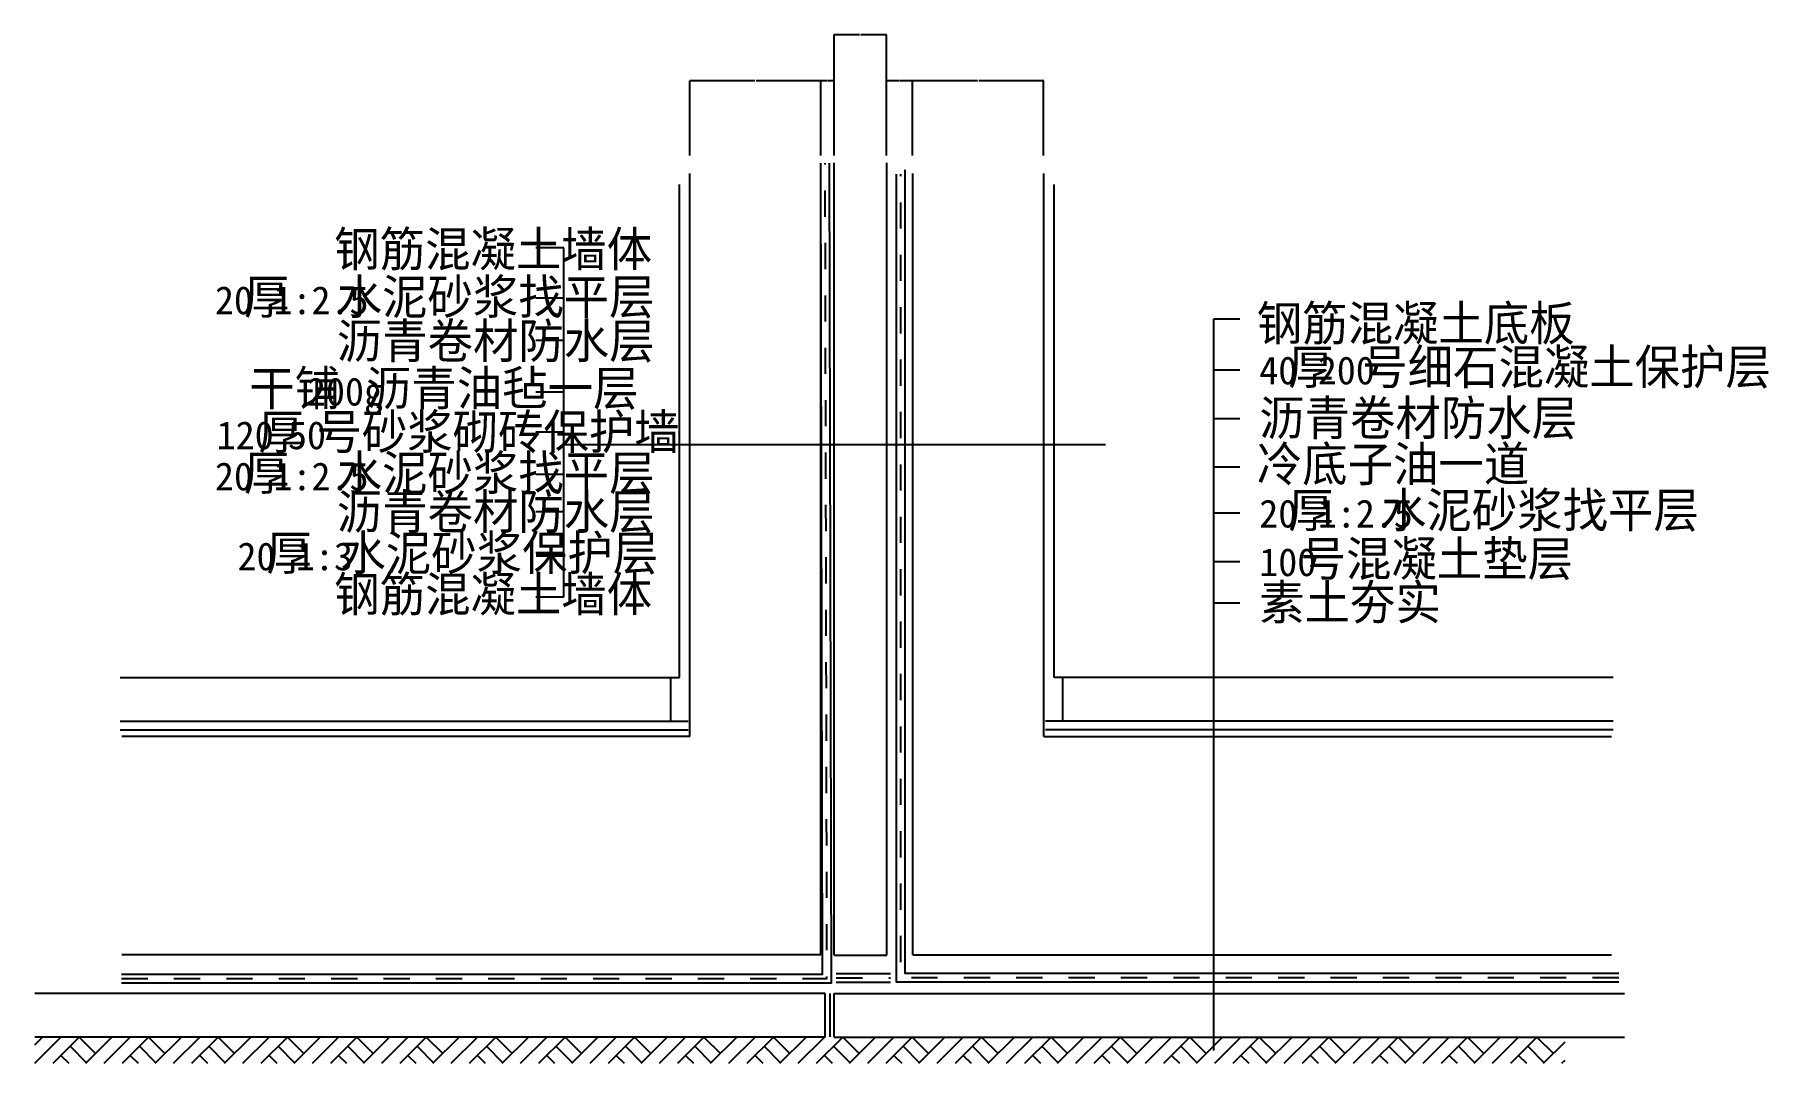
# Model space of a CAD drawing. Header units: metres. Extents: x 15239 to 19210, y 9159 to 11515.
import ezdxf

# ---------------------------------------------------------------- set-up
doc = ezdxf.new("R2010")
doc.units = ezdxf.units.M
for name, color, linetype in [('PUB_DIM', 3, 'Continuous'), ('PUB_HATCH', 7, 'Continuous'), ('PUB_TEXT', 7, 'Continuous'), ('S_SURFACE', 6, 'Continuous'), ('SURFACE', 6, 'Continuous'), ('WALL', 255, 'Continuous')]:
    doc.layers.add(name, color=color, linetype=linetype)
doc.dimstyles.get("Standard").update_dxf_attribs({"dimtxt": 2.5, "dimasz": 2.5, "dimexe": 1.25, "dimexo": 0.625, "dimtad": 1, "dimcen": 2.5, "dimazin": 3, "dimtfac": 1, "dimtmove": 0, "dimatfit": 3})

# ---------------------------------------------------------------- blocks, each defined once
blk = doc.blocks.new('*D1')
for p, q in [((17128.29, 11513.94), (17069.54, 11513.94)), ((17069.79, 11238.11), (17069.79, 11513.94)), ((17190.04, 11513.94), (17131.29, 11513.94)), ((17189.79, 11238.11), (17189.79, 11513.94))]:
    blk.add_line(p, q)
at = {"layer": 'Defpoints'}
for p in [(17189.79, 11513.94), (17069.79, 11238.11), (17189.79, 11238.11)]:
    blk.add_point(p, dxfattribs=at)
at = {"layer": 'PUB_DIM', "insert": (17129.79, 11513.94), "char_height": 1, "attachment_point": 5}
blk.add_mtext('120', dxfattribs=at)
blk = doc.blocks.new('*D2')
for p, q in [((17053.79, 11408.69), (17039.54, 11408.69)), ((17039.79, 11238.11), (17039.79, 11408.69)), ((17070.04, 11408.69), (17055.79, 11408.69)), ((17069.79, 11238.11), (17069.79, 11408.69))]:
    blk.add_line(p, q)
at = {"layer": 'Defpoints'}
for p in [(17069.79, 11408.69), (17039.79, 11238.11), (17069.79, 11238.11)]:
    blk.add_point(p, dxfattribs=at)
at = {"layer": 'PUB_DIM', "insert": (17054.79, 11408.69), "char_height": 1, "attachment_point": 5}
blk.add_mtext('30', dxfattribs=at)
blk = doc.blocks.new('*D3')
for p, q in [((16888.29, 11408.69), (16739.54, 11408.69)), ((16739.79, 11238.11), (16739.79, 11408.69)), ((17040.04, 11408.69), (16891.29, 11408.69)), ((17039.79, 11238.11), (17039.79, 11408.69))]:
    blk.add_line(p, q)
at = {"layer": 'Defpoints'}
for p in [(17039.79, 11408.69), (16739.79, 11238.11), (17039.79, 11238.11)]:
    blk.add_point(p, dxfattribs=at)
at = {"layer": 'PUB_DIM', "insert": (16889.79, 11408.69), "char_height": 1, "attachment_point": 5}
blk.add_mtext('300', dxfattribs=at)
blk = doc.blocks.new('*D4')
for p, q in [((17398.29, 11408.69), (17249.54, 11408.69)), ((17249.79, 11238.11), (17249.79, 11408.69)), ((17550.04, 11408.69), (17401.29, 11408.69)), ((17549.79, 11238.11), (17549.79, 11408.69))]:
    blk.add_line(p, q)
at = {"layer": 'Defpoints'}
for p in [(17549.79, 11408.69), (17249.79, 11238.11), (17549.79, 11238.11)]:
    blk.add_point(p, dxfattribs=at)
at = {"layer": 'PUB_DIM', "insert": (17399.79, 11408.69), "char_height": 1, "attachment_point": 5}
blk.add_mtext('300', dxfattribs=at)
blk = doc.blocks.new('*D5')
for p, q in [((17218.79, 11408.69), (17189.54, 11408.69)), ((17189.79, 11238.11), (17189.79, 11408.69)), ((17250.04, 11408.69), (17220.79, 11408.69)), ((17249.79, 11238.11), (17249.79, 11408.69))]:
    blk.add_line(p, q)
at = {"layer": 'Defpoints'}
for p in [(17249.79, 11408.69), (17189.79, 11238.11), (17249.79, 11238.11)]:
    blk.add_point(p, dxfattribs=at)
at = {"layer": 'PUB_DIM', "insert": (17219.79, 11408.69), "char_height": 1, "attachment_point": 5}
blk.add_mtext('60', dxfattribs=at)

msp = doc.modelspace()

# ---------------------------------------------------------------- linework, layer by layer
at = {"layer": 'PUB_DIM'}
for p, q in [((16450.64, 11026.66), (16386.86, 11026.66)), ((16450.64, 10226.16), (16450.64, 11026.66)), ((16450.64, 10911.25), (16386.86, 10911.25)), ((17939.95, 9188.13), (17939.95, 10863.81)), ((17939.95, 10863.81), (17999.22, 10863.81)), ((16450.64, 10814.19), (16386.86, 10814.19)), ((17939.95, 10747.1), (17999.22, 10747.1)), ((16450.64, 10696.15), (16386.86, 10696.15)), ((16450.64, 10604.35), (16386.86, 10604.35)), ((17939.95, 10635.94), (17999.22, 10635.94)), ((17691.62, 10575.13), (16450.64, 10575.13)), ((17939.95, 10524.79), (17999.22, 10524.79)), ((16450.64, 10507.29), (16386.86, 10507.29)), ((16450.64, 10421.73), (16386.86, 10421.73)), ((17939.95, 10419.19), (17999.22, 10419.19)), ((16450.64, 10328.02), (16386.86, 10328.02)), ((17939.95, 10308.03), (17999.22, 10308.03)), ((16450.64, 10226.16), (16386.86, 10226.16)), ((17939.95, 10213.55), (17999.22, 10213.55))]:
    msp.add_line(p, q, dxfattribs=at)
at = {"layer": 'PUB_HATCH'}
for p, q in [((15434.84, 9942.48), (16735.62, 9942.48)), ((18854.59, 9942.48), (17553.82, 9942.48)), ((15434.84, 9922.48), (16735.62, 9922.48)), ((18854.59, 9922.48), (17553.82, 9922.48)), ((17069.72, 9218.83), (17069.72, 9318.83)), ((15238.84, 9158.83), (15298.84, 9218.83)), ((15238.84, 9200.83), (15256.84, 9218.83)), ((15280.84, 9158.83), (15340.84, 9218.83)), ((15340.84, 9218.83), (15378.34, 9181.33)), ((15355.84, 9158.83), (15415.84, 9218.83)), ((15397.84, 9158.83), (15457.84, 9218.83)), ((15439.84, 9158.83), (15499.84, 9218.83)), ((15499.84, 9218.83), (15537.34, 9181.33)), ((15514.84, 9158.83), (15574.84, 9218.83)), ((15556.84, 9158.83), (15616.84, 9218.83)), ((15598.84, 9158.83), (15658.84, 9218.83)), ((15658.84, 9218.83), (15696.34, 9181.33)), ((15673.84, 9158.83), (15733.84, 9218.83)), ((15715.84, 9158.83), (15775.84, 9218.83)), ((15757.84, 9158.83), (15817.84, 9218.83)), ((15817.84, 9218.83), (15855.34, 9181.33)), ((15832.84, 9158.83), (15892.84, 9218.83)), ((15874.84, 9158.83), (15934.84, 9218.83)), ((15916.84, 9158.83), (15976.84, 9218.83)), ((15976.84, 9218.83), (16014.34, 9181.33)), ((15991.84, 9158.83), (16051.84, 9218.83)), ((16033.84, 9158.83), (16093.84, 9218.83)), ((16075.84, 9158.83), (16135.84, 9218.83)), ((16135.84, 9218.83), (16173.34, 9181.33)), ((16150.84, 9158.83), (16210.84, 9218.83)), ((16192.84, 9158.83), (16252.84, 9218.83)), ((16234.84, 9158.83), (16294.84, 9218.83)), ((16294.84, 9218.83), (16332.34, 9181.33)), ((16309.84, 9158.83), (16369.84, 9218.83)), ((16351.84, 9158.83), (16411.84, 9218.83)), ((16393.84, 9158.83), (16453.84, 9218.83)), ((16453.84, 9218.83), (16491.34, 9181.33)), ((16468.84, 9158.83), (16528.84, 9218.83)), ((16510.84, 9158.83), (16570.84, 9218.83)), ((16552.84, 9158.83), (16612.84, 9218.83)), ((16612.84, 9218.83), (16650.34, 9181.33)), ((16627.84, 9158.83), (16687.84, 9218.83)), ((16669.84, 9158.83), (16729.84, 9218.83)), ((16711.84, 9158.83), (16771.84, 9218.83)), ((16771.84, 9218.83), (16809.34, 9181.33)), ((16786.84, 9158.83), (16846.84, 9218.83)), ((16828.84, 9158.83), (16888.84, 9218.83)), ((16870.84, 9158.83), (16930.84, 9218.83)), ((16930.84, 9218.83), (16968.34, 9181.33)), ((16945.84, 9158.83), (17005.84, 9218.83)), ((16987.84, 9158.83), (17047.84, 9218.83)), ((17029.84, 9158.83), (17089.84, 9218.83)), ((17089.84, 9218.83), (17127.34, 9181.33)), ((17104.84, 9158.83), (17164.84, 9218.83)), ((17146.84, 9158.83), (17206.84, 9218.83)), ((17188.84, 9158.83), (17248.84, 9218.83)), ((17248.84, 9218.83), (17286.34, 9181.33)), ((17263.84, 9158.83), (17323.84, 9218.83)), ((17305.84, 9158.83), (17365.84, 9218.83)), ((17347.84, 9158.83), (17407.84, 9218.83)), ((17407.84, 9218.83), (17445.34, 9181.33)), ((17422.84, 9158.83), (17482.84, 9218.83)), ((17464.84, 9158.83), (17524.84, 9218.83)), ((17506.84, 9158.83), (17566.84, 9218.83)), ((17566.84, 9218.83), (17604.34, 9181.33)), ((17581.84, 9158.83), (17641.84, 9218.83)), ((17623.84, 9158.83), (17683.84, 9218.83)), ((17665.84, 9158.83), (17725.84, 9218.83)), ((17725.84, 9218.83), (17763.34, 9181.33)), ((17740.84, 9158.83), (17800.84, 9218.83)), ((17782.84, 9158.83), (17842.84, 9218.83)), ((17824.84, 9158.83), (17884.84, 9218.83)), ((17884.84, 9218.83), (17922.34, 9181.33)), ((17899.84, 9158.83), (17959.84, 9218.83)), ((17941.84, 9158.83), (18001.84, 9218.83)), ((17983.84, 9158.83), (18043.84, 9218.83)), ((18043.84, 9218.83), (18081.34, 9181.33)), ((18058.84, 9158.83), (18118.84, 9218.83)), ((18100.84, 9158.83), (18160.84, 9218.83)), ((18142.84, 9158.83), (18202.84, 9218.83)), ((18202.84, 9218.83), (18240.34, 9181.33)), ((18217.84, 9158.83), (18277.84, 9218.83)), ((18259.84, 9158.83), (18319.84, 9218.83)), ((18301.84, 9158.83), (18361.84, 9218.83)), ((18361.84, 9218.83), (18399.34, 9181.33)), ((18376.84, 9158.83), (18436.84, 9218.83)), ((18418.84, 9158.83), (18478.84, 9218.83)), ((18460.84, 9158.83), (18520.84, 9218.83)), ((18520.84, 9218.83), (18558.34, 9181.33)), ((18535.84, 9158.83), (18595.84, 9218.83)), ((18577.84, 9158.83), (18637.84, 9218.83)), ((18619.84, 9158.83), (18679.84, 9218.83)), ((18679.84, 9218.83), (18717.34, 9181.33)), ((15298.84, 9176.83), (15316.84, 9158.83)), ((15319.84, 9197.83), (15357.34, 9160.33)), ((15457.84, 9176.83), (15475.84, 9158.83)), ((15478.84, 9197.83), (15516.34, 9160.33)), ((15616.84, 9176.83), (15634.84, 9158.83)), ((15637.84, 9197.83), (15675.34, 9160.33)), ((15775.84, 9176.83), (15793.84, 9158.83)), ((15796.84, 9197.83), (15834.34, 9160.33)), ((15934.84, 9176.83), (15952.84, 9158.83)), ((15955.84, 9197.83), (15993.34, 9160.33)), ((16093.84, 9176.83), (16111.84, 9158.83)), ((16114.84, 9197.83), (16152.34, 9160.33)), ((16252.84, 9176.83), (16270.84, 9158.83)), ((16273.84, 9197.83), (16311.34, 9160.33)), ((16411.84, 9176.83), (16429.84, 9158.83)), ((16432.84, 9197.83), (16470.34, 9160.33)), ((16570.84, 9176.83), (16588.84, 9158.83)), ((16591.84, 9197.83), (16629.34, 9160.33)), ((16729.84, 9176.83), (16747.84, 9158.83)), ((16750.84, 9197.83), (16788.34, 9160.33)), ((16888.84, 9176.83), (16906.84, 9158.83)), ((16909.84, 9197.83), (16947.34, 9160.33)), ((17047.84, 9176.83), (17065.84, 9158.83)), ((17068.84, 9197.83), (17106.34, 9160.33)), ((17206.84, 9176.83), (17224.84, 9158.83)), ((17227.84, 9197.83), (17265.34, 9160.33)), ((17365.84, 9176.83), (17383.84, 9158.83)), ((17386.84, 9197.83), (17424.34, 9160.33)), ((17524.84, 9176.83), (17542.84, 9158.83)), ((17545.84, 9197.83), (17583.34, 9160.33)), ((17683.84, 9176.83), (17701.84, 9158.83)), ((17704.84, 9197.83), (17742.34, 9160.33)), ((17842.84, 9176.83), (17860.84, 9158.83)), ((17863.84, 9197.83), (17901.34, 9160.33)), ((18001.84, 9176.83), (18019.84, 9158.83)), ((18022.84, 9197.83), (18060.34, 9160.33)), ((18160.84, 9176.83), (18178.84, 9158.83)), ((18181.84, 9197.83), (18219.34, 9160.33)), ((18319.84, 9176.83), (18337.84, 9158.83)), ((18340.84, 9197.83), (18378.34, 9160.33)), ((18478.84, 9176.83), (18496.84, 9158.83)), ((18499.84, 9197.83), (18537.34, 9160.33)), ((18637.84, 9176.83), (18655.84, 9158.83)), ((18658.84, 9197.83), (18696.34, 9160.33)), ((18694.84, 9158.83), (18744.28, 9208.27)), ((18736.84, 9158.83), (18744.28, 9166.27))]:
    msp.add_line(p, q, dxfattribs=at)
at = {"layer": 'S_SURFACE'}
for p, q in [((16715.62, 10042.48), (16715.62, 11171.8)), ((17573.82, 10042.48), (17573.82, 11171.8)), ((15434.84, 10042.48), (16715.62, 10042.48)), ((16695.62, 9942.48), (16695.62, 10042.48)), ((18854.59, 10042.48), (17573.82, 10042.48)), ((17593.82, 9942.48), (17593.82, 10042.48))]:
    msp.add_line(p, q, dxfattribs=at)
msp.add_lwpolyline([(18867.02, 9364.65), (17232.94, 9364.65), (17232.94, 11204.7)], dxfattribs=at)
at = {"layer": 'SURFACE'}
for points in [[(15437.9, 9343.36), (17063.63, 9343.36), (17059.52, 11220.17)], [(15437.9, 9363.36), (17043.59, 9363.36), (17039.52, 11220.13)], [(17049.52, 11217.65), (17049.52, 11220.15)], [(18867.02, 9344.65), (17212.94, 9344.65), (17212.94, 11195.29)], [(17222.94, 11190.57), (17222.94, 11195.29)], [(17049.79, 11097.65), (17049.66, 11157.65)], [(17222.94, 11070.57), (17222.94, 11130.57)], [(17050.05, 10977.65), (17049.92, 11037.65)], [(17222.94, 10950.57), (17222.94, 11010.57)], [(17050.31, 10857.65), (17050.18, 10917.65)], [(17222.94, 10830.57), (17222.94, 10890.57)], [(17050.58, 10737.65), (17050.44, 10797.65)], [(17222.94, 10710.57), (17222.94, 10770.57)], [(17050.84, 10617.65), (17050.71, 10677.65)], [(17222.94, 10590.57), (17222.94, 10650.57)], [(17051.1, 10497.65), (17050.97, 10557.65)], [(17222.94, 10470.57), (17222.94, 10530.57)], [(17051.37, 10377.65), (17051.23, 10437.65)], [(17222.94, 10350.57), (17222.94, 10410.57)], [(17051.63, 10257.65), (17051.5, 10317.65)], [(17222.94, 10230.57), (17222.94, 10290.57)], [(17051.89, 10137.65), (17051.76, 10197.65)], [(17222.94, 10110.57), (17222.94, 10170.57)], [(17052.15, 10017.65), (17052.02, 10077.65)], [(17222.94, 9990.57), (17222.94, 10050.57)], [(17052.42, 9897.65), (17052.29, 9957.65)], [(17222.94, 9870.57), (17222.94, 9930.57)], [(17052.68, 9777.65), (17052.55, 9837.65)], [(17222.94, 9750.57), (17222.94, 9810.57)], [(17052.94, 9657.65), (17052.81, 9717.65)], [(17222.94, 9630.57), (17222.94, 9690.57)], [(17053.21, 9537.65), (17053.08, 9597.65)], [(17222.94, 9510.57), (17222.94, 9570.57)], [(17053.47, 9417.65), (17053.34, 9477.65)], [(17222.94, 9390.57), (17222.94, 9450.57)], [(15437.9, 9353.36), (15497.9, 9353.36)], [(15557.9, 9353.36), (15617.9, 9353.36)], [(15677.9, 9353.36), (15737.9, 9353.36)], [(15797.9, 9353.36), (15857.9, 9353.36)], [(15917.9, 9353.36), (15977.9, 9353.36)], [(16037.9, 9353.36), (16097.9, 9353.36)], [(16157.9, 9353.36), (16217.9, 9353.36)], [(16277.9, 9353.36), (16337.9, 9353.36)], [(16397.9, 9353.36), (16457.9, 9353.36)], [(16517.9, 9353.36), (16577.9, 9353.36)], [(16637.9, 9353.36), (16697.9, 9353.36)], [(16757.9, 9353.36), (16817.9, 9353.36)], [(16877.9, 9353.36), (16937.9, 9353.36)], [(16997.9, 9353.36), (17053.61, 9353.36), (17053.6, 9357.65)], [(17074.91, 9364.63), (17198.78, 9364.63)], [(17074.91, 9354.63), (17134.91, 9354.63)], [(17074.91, 9344.63), (17198.78, 9344.63)], [(17194.91, 9354.63), (17198.78, 9354.63)], [(17307.02, 9354.65), (17247.02, 9354.65)], [(17427.02, 9354.65), (17367.02, 9354.65)], [(17547.02, 9354.65), (17487.02, 9354.65)], [(17667.02, 9354.65), (17607.02, 9354.65)], [(17787.02, 9354.65), (17727.02, 9354.65)], [(17907.02, 9354.65), (17847.02, 9354.65)], [(18027.02, 9354.65), (17967.02, 9354.65)], [(18147.02, 9354.65), (18087.02, 9354.65)], [(18267.02, 9354.65), (18207.02, 9354.65)], [(18387.02, 9354.65), (18327.02, 9354.65)], [(18507.02, 9354.65), (18447.02, 9354.65)], [(18627.02, 9354.65), (18567.02, 9354.65)], [(18747.02, 9354.65), (18687.02, 9354.65)], [(18867.02, 9354.65), (18807.02, 9354.65)], [(17060.46, 9318.6), (17060.46, 9219.34)]]:
    msp.add_lwpolyline(points, dxfattribs=at)
at = {"layer": 'WALL'}
for p, q in [((17069.72, 9406.71), (17069.72, 11221.29)), ((17190.72, 9406.71), (17190.72, 11221.29)), ((16739.52, 9907.22), (16739.52, 11196.55)), ((17039.52, 9407.22), (17039.52, 11196.55)), ((17249.91, 9407.22), (17249.91, 11196.55)), ((17549.91, 9907.22), (17549.91, 11196.55)), ((16739.52, 9907.22), (15438.74, 9907.22)), ((17549.91, 9907.22), (18850.69, 9907.22)), ((17039.52, 9407.22), (15438.74, 9407.22)), ((17069.72, 9406.71), (17190.72, 9406.71)), ((17249.91, 9407.22), (18850.69, 9407.22)), ((17049.72, 9318.83), (15238.84, 9318.83)), ((17049.72, 9218.83), (17049.72, 9318.83)), ((17069.72, 9318.83), (18880.59, 9318.83)), ((17049.72, 9218.83), (15238.84, 9218.83)), ((17069.72, 9218.83), (18880.59, 9218.83))]:
    msp.add_line(p, q, dxfattribs=at)

# ---------------------------------------------------------------- texts
at = {"layer": 'PUB_TEXT'}
for s, height, p in [('钢筋混凝土墙体', 80, (15925.03, 10983.73)), ('厚', 80, (15718.11, 10874.45)), ('水泥砂浆找平层', 80, (15930.63, 10874.45)), ('20', 64, (15651.76, 10874.45)), ('1:2.5', 64, (15785.78, 10874.45)), ('钢筋混凝土底板', 80, (18038.15, 10813.79)), ('沥青卷材防水层', 80, (15930.79, 10773.41)), ('号细石混凝土保护层', 80, (18279.65, 10713.75)), ('40', 64, (18043.71, 10713.75)), ('厚', 80, (18110.06, 10713.75)), ('200', 64, (18177.73, 10713.75)), ('干铺', 80, (15730.3, 10665.19)), ('200g', 64, (15862.48, 10665.19)), ('沥青油毡一层', 80, (15997.81, 10665.19)), ('沥青卷材防水层', 80, (18043.71, 10597.04)), ('厚', 80, (15751.28, 10565.24)), ('号砂浆砌砖保护墙', 80, (15884.29, 10565.24)), ('120', 64, (15655.68, 10565.24)), ('50', 64, (15818.95, 10565.24)), ('水泥砂浆找平层', 80, (15930.63, 10471.1)), ('冷底子油一道', 80, (18038.15, 10491.44)), ('20', 64, (15651.76, 10471.1)), ('厚', 80, (15718.11, 10471.1)), ('1:2.5', 64, (15785.78, 10471.1)), ('沥青卷材防水层', 80, (15930.79, 10382.27)), ('20', 64, (18043.71, 10385.84)), ('厚', 80, (18110.06, 10385.84)), ('1:2.5', 64, (18177.73, 10385.84)), ('水泥砂浆找平层', 80, (18322.58, 10385.84)), ('厚', 80, (15769.63, 10287.86)), ('水泥砂浆保护层', 80, (15939.21, 10287.86)), ('号混凝土垫层', 80, (18138.31, 10274.68)), ('20', 64, (15703.28, 10287.86)), ('1:3', 64, (15837.3, 10287.86)), ('100', 64, (18043.71, 10274.68)), ('钢筋混凝土墙体', 80, (15925.03, 10193.31)), ('素土夯实', 80, (18043.71, 10174.64))]:
    msp.add_text(s, height=height, dxfattribs=at).set_placement(p)

# ---------------------------------------------------------------- dimensions: what is measured, and where the dimension line sits
at = {"layer": 'PUB_DIM'}
for base, p1, p2, picture, middle in [((17189.79, 11513.94), (17189.79, 11238.11), (17069.79, 11238.11), '*D1', (17129.79, 11513.94)), ((17039.79, 11408.69), (17039.79, 11238.11), (16739.79, 11238.11), '*D3', (16889.79, 11408.69)), ((17069.79, 11408.69), (17069.79, 11238.11), (17039.79, 11238.11), '*D2', (17054.79, 11408.69)), ((17249.79, 11408.69), (17249.79, 11238.11), (17189.79, 11238.11), '*D5', (17219.79, 11408.69)), ((17549.79, 11408.69), (17549.79, 11238.11), (17249.79, 11238.11), '*D4', (17399.79, 11408.69))]:
    dim = msp.add_linear_dim(base=base, p1=p1, p2=p2, dimstyle='Standard', dxfattribs=at)
    dim.commit()
    dim.dimension.update_dxf_attribs({"geometry": picture, "text_midpoint": middle})

doc.saveas('drawing.dxf')
